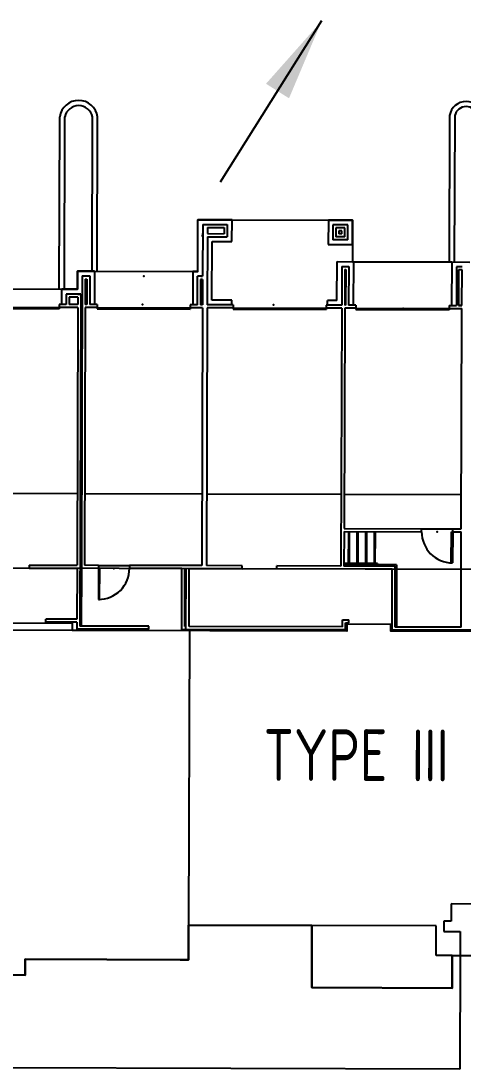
# Model space of a CAD drawing. Header units: feet. Extents: x 26064 to 27719, y 16802 to 28989.
# Drawn here: x 27223.4 to 27266.1, y 17467.3 to 17568.6 of the extents above; entities that cross this region are included whole.
import ezdxf
from ezdxf.enums import TextEntityAlignment as Align

# ---------------------------------------------------------------- set-up
doc = ezdxf.new("R2010")
doc.units = ezdxf.units.FT
doc.header["$LTSCALE"] = 50
doc.header["$MEASUREMENT"] = 0
doc.header["$PDSIZE"] = -0.5
for name, color, linetype in [('BUILDING-INTERIOR', 251, 'Continuous'), ('BUILDINGS', 5, 'Continuous'), ('CURB-B', 4, 'Continuous'), ('CURB-F', 32, 'Continuous'), ('SD-STRUCTURE', 6, 'Continuous'), ('SIDEWALK', 9, 'Continuous')]:
    doc.layers.add(name, color=color, linetype=linetype)
doc.styles.add('DCADTXTSTYLE2', font='ARCHITXT')
doc.styles.add('ls80', font='simplex', dxfattribs={"oblique": 15, "height": 4})
doc.dimstyles.new('dim', dxfattribs={"dimtxt": 0.18, "dimasz": 0.16, "dimexe": 0.0625, "dimexo": 0.0625, "dimgap": 0.03, "dimtad": 3, "dimdec": 4, "dimzin": 0, "dimdsep": 46, "dimtxsty": 'ls80', "dimcen": 0.09, "dimclrd": 256, "dimclre": 256, "dimclrt": 256, "dimaunit": 1, "dimadec": 4, "dimazin": 0, "dimtfac": 1, "dimtdec": 4, "dimtofl": 0, "dimtmove": 2, "dimatfit": 3, "dimfxl": 0, "dimtolj": 1, "dimtzin": 0, "dimlwd": -1, "dimlwe": -1, "dimarcsym": 0})

msp = doc.modelspace()

# ---------------------------------------------------------------- linework, layer by layer
at = {"layer": 'BUILDING-INTERIOR', "color": 7, "ltscale": 12}
for p, q in [((27240.5124, 17544.3647), (27240.52699, 17549.36277)), ((27243.81739, 17549.35316), (27240.52699, 17549.36277)), ((27243.81131, 17547.27063), (27243.81739, 17549.35316)), ((27253.12637, 17549.32607), (27253.11956, 17546.99363)), ((27255.45876, 17549.31926), (27253.12637, 17549.32607)), ((27255.45195, 17546.98682), (27255.45876, 17549.31926)), ((27240.98381, 17548.90327), (27240.96923, 17543.9052)), ((27240.98381, 17548.90327), (27240.98338, 17548.75751)), ((27240.98381, 17548.90327), (27241.27538, 17548.90242)), ((27240.98381, 17548.90327), (27243.35789, 17548.89634)), ((27241.44113, 17548.61038), (27241.43943, 17548.02727)), ((27241.44113, 17548.61038), (27243.06549, 17548.60564)), ((27243.06549, 17548.60564), (27243.06379, 17548.02253)), ((27243.35789, 17548.89634), (27243.35449, 17547.73012)), ((27253.56242, 17548.88746), (27253.55817, 17547.42969)), ((27255.02016, 17548.88321), (27253.56242, 17548.88746)), ((27253.85313, 17548.59505), (27253.85058, 17547.72039)), ((27254.72775, 17548.5925), (27253.85313, 17548.59506)), ((27253.85313, 17548.59505), (27253.85313, 17548.59505)), ((27254.14383, 17548.30265), (27254.14298, 17548.01109)), ((27254.43534, 17548.3018), (27254.14383, 17548.30265)), ((27254.43449, 17548.01024), (27254.43534, 17548.3018)), ((27254.7252, 17547.71784), (27254.72775, 17548.5925)), ((27254.7252, 17547.71784), (27254.72775, 17548.5925)), ((27255.0159, 17547.42543), (27255.02016, 17548.88321)), ((27240.9804, 17547.73705), (27240.98125, 17548.02861)), ((27241.43858, 17547.73572), (27241.41938, 17541.15492)), ((27241.43858, 17547.73572), (27243.35449, 17547.73012)), ((27241.43943, 17548.02727), (27243.06379, 17548.02253)), ((27241.87887, 17541.61167), (27241.8954, 17547.27622)), ((27241.8954, 17547.27622), (27243.81131, 17547.27063)), ((27255.0159, 17547.42543), (27253.55817, 17547.42969)), ((27254.7252, 17547.71784), (27253.85058, 17547.72039)), ((27254.43449, 17548.01024), (27254.14298, 17548.01109)), ((27253.11956, 17546.99363), (27255.45195, 17546.98682)), ((27253.95756, 17541.57649), (27253.9685, 17545.32505)), ((27253.9685, 17545.32505), (27255.55119, 17545.32043)), ((27255.55119, 17545.32043), (27255.53892, 17541.11371)), ((27265.04754, 17545.29272), (27265.03527, 17541.08602)), ((27265.04754, 17545.29272), (27266.79689, 17545.28761)), ((27228.89173, 17544.3986), (27228.88663, 17542.64918)), ((27230.53709, 17544.3938), (27228.89173, 17544.3986)), ((27230.53709, 17544.3938), (27230.52773, 17541.18671)), ((27240.03344, 17544.36609), (27240.02408, 17541.159)), ((27240.5124, 17544.3647), (27240.03344, 17544.36609)), ((27254.42532, 17544.86556), (27254.41438, 17541.117)), ((27254.42532, 17544.86556), (27255.0917, 17544.86361)), ((27254.71602, 17544.57315), (27254.70593, 17541.11615)), ((27254.71602, 17544.57315), (27254.79932, 17544.57291)), ((27254.79932, 17544.57291), (27254.78923, 17541.1159)), ((27255.0917, 17544.86361), (27255.08079, 17541.11505)), ((27265.50436, 17544.83322), (27265.49342, 17541.08468)), ((27266.04587, 17544.83164), (27265.50436, 17544.83322)), ((27265.71175, 17544.54106), (27265.70166, 17541.08407)), ((27266.04502, 17544.54009), (27265.71175, 17544.54106)), ((27266.03493, 17541.0831), (27266.04502, 17544.54009)), ((27229.34872, 17543.9391), (27229.26632, 17515.69997)), ((27229.34872, 17543.9391), (27229.34787, 17543.64755)), ((27229.34872, 17543.9391), (27230.0776, 17543.93697)), ((27229.63942, 17543.6467), (27229.63225, 17541.18933)), ((27229.63942, 17543.6467), (27229.78519, 17543.64627)), ((27229.78519, 17543.64627), (27229.77802, 17541.1889)), ((27230.0776, 17543.93697), (27230.06957, 17541.18805)), ((27240.48224, 17541.15766), (27240.49026, 17543.9066)), ((27240.96923, 17543.9052), (27240.49026, 17543.9066)), ((27240.78099, 17543.61419), (27240.77381, 17541.15681)), ((27240.96838, 17543.61365), (27240.78099, 17543.61419)), ((27240.80004, 17543.9057), (27240.96923, 17543.9052)), ((27240.96838, 17543.61365), (27240.96121, 17541.15626)), ((27227.36211, 17541.19588), (27227.36637, 17542.65362)), ((27228.88663, 17542.64918), (27227.36637, 17542.65362)), ((27227.78171, 17542.19437), (27227.77879, 17541.19473)), ((27228.9271, 17542.19102), (27227.78171, 17542.19437)), ((27229.21866, 17542.19017), (27228.9271, 17542.19102)), ((27228.9271, 17542.19102), (27229.21866, 17542.19017)), ((27229.21866, 17542.19017), (27229.12508, 17510.11915)), ((27227.11174, 17541.19668), (27227.11089, 17540.90512)), ((27227.77879, 17541.19473), (27227.11174, 17541.19668)), ((27228.07241, 17541.90196), (27228.07035, 17541.19388)), ((27228.92419, 17541.19139), (27228.07035, 17541.19388)), ((27228.92625, 17541.89947), (27228.07241, 17541.90196)), ((27228.92625, 17541.89947), (27228.92419, 17541.19139)), ((27229.77802, 17541.1889), (27229.63225, 17541.18933)), ((27230.77894, 17541.18598), (27230.06957, 17541.18805)), ((27230.77894, 17541.18598), (27230.77809, 17540.89442)), ((27239.77418, 17541.15973), (27239.77333, 17540.86817)), ((27240.48224, 17541.15766), (27239.77418, 17541.15973)), ((27240.96121, 17541.15626), (27240.77381, 17541.15681)), ((27243.91845, 17541.14763), (27241.41938, 17541.15492)), ((27243.79483, 17541.60607), (27241.87887, 17541.61167)), ((27243.79349, 17541.14792), (27243.79483, 17541.60607)), ((27243.91845, 17541.14763), (27243.9176, 17540.85608)), ((27252.91499, 17541.12137), (27252.91414, 17540.82982)), ((27254.41438, 17541.117), (27252.91499, 17541.12137)), ((27253.03994, 17541.12101), (27253.04128, 17541.57917)), ((27253.95756, 17541.57649), (27253.04128, 17541.57917)), ((27254.78923, 17541.1159), (27254.70593, 17541.11615)), ((27255.78886, 17541.11299), (27255.08079, 17541.11505)), ((27255.78886, 17541.11299), (27255.78801, 17540.82143)), ((27264.7854, 17541.08675), (27264.78455, 17540.79519)), ((27264.7854, 17541.08675), (27265.49342, 17541.08468)), ((27265.70166, 17541.08407), (27266.03493, 17541.0831)), ((27266.03493, 17541.0831), (27265.79221, 17541.08381)), ((27218.11399, 17540.80643), (27227.11053, 17540.78017)), ((27218.11435, 17540.93138), (27227.11089, 17540.90512)), ((27227.11089, 17540.90512), (27227.11053, 17540.78017)), ((27228.92334, 17540.89983), (27227.11089, 17540.90512)), ((27228.92334, 17540.89983), (27228.85066, 17515.99274)), ((27229.6314, 17540.89777), (27229.55872, 17515.99068)), ((27230.77809, 17540.89442), (27229.6314, 17540.89777)), ((27230.77809, 17540.89442), (27230.77772, 17540.76947)), ((27230.77772, 17540.76947), (27239.77296, 17540.74322)), ((27230.77809, 17540.89442), (27239.77333, 17540.86817)), ((27239.77333, 17540.86817), (27239.77296, 17540.74322)), ((27240.96036, 17540.86471), (27239.77333, 17540.86817)), ((27240.96037, 17540.86471), (27240.88769, 17515.95761)), ((27241.41851, 17540.86337), (27241.34584, 17515.95629)), ((27243.9176, 17540.85608), (27241.41851, 17540.86337)), ((27243.9176, 17540.85608), (27243.91723, 17540.73112)), ((27243.91723, 17540.73112), (27252.91377, 17540.70487)), ((27243.9176, 17540.85608), (27252.91414, 17540.82982)), ((27252.91414, 17540.82982), (27252.91377, 17540.70487)), ((27254.41353, 17540.82544), (27252.91414, 17540.82982)), ((27254.41353, 17540.82544), (27254.34083, 17515.91836)), ((27254.70508, 17540.82459), (27254.64296, 17519.54111)), ((27255.78801, 17540.82143), (27254.70508, 17540.82459)), ((27255.78801, 17540.82143), (27255.78764, 17540.69648)), ((27255.78764, 17540.69648), (27264.78418, 17540.67024)), ((27255.78801, 17540.82143), (27264.78455, 17540.79519)), ((27264.78455, 17540.79519), (27264.78418, 17540.67024)), ((27264.78455, 17540.79519), (27266.03407, 17540.79154)), ((27265.97196, 17519.50808), (27266.03408, 17540.79155)), ((27228.87082, 17522.90675), (27216.25068, 17522.94358)), ((27240.90786, 17522.87162), (27229.57889, 17522.90468)), ((27254.361, 17522.83238), (27241.36603, 17522.87028)), ((27265.98156, 17522.79846), (27254.65256, 17522.83153)), ((27254.64211, 17519.24955), (27254.6324, 17515.91751)), ((27254.64211, 17519.24955), (27262.13926, 17519.2277)), ((27254.64296, 17519.54111), (27262.14011, 17519.51925)), ((27255.14195, 17519.2481), (27255.13223, 17515.91604)), ((27255.97497, 17519.24567), (27255.96524, 17515.91361)), ((27256.80798, 17519.24324), (27256.79825, 17515.91118)), ((27257.64099, 17519.24081), (27257.63127, 17515.90875)), ((27262.13926, 17519.2277), (27262.14011, 17519.51925)), ((27262.14011, 17519.51925), (27265.13896, 17519.51051)), ((27265.00442, 17516.22047), (27265.01316, 17519.21932)), ((27265.01316, 17519.21932), (27265.13811, 17519.21896)), ((27265.13811, 17519.21896), (27265.12937, 17516.22011)), ((27265.13811, 17519.21896), (27265.13896, 17519.51051)), ((27265.13811, 17519.21896), (27265.97111, 17519.21652)), ((27265.13896, 17519.51051), (27265.97196, 17519.50808)), ((27265.94425, 17510.01171), (27265.97111, 17519.21652)), ((27356.50907, 17515.32868), (27195.1544, 17515.79952)), ((27224.20661, 17516.0063), (27224.20576, 17515.71474)), ((27224.20661, 17516.0063), (27228.85066, 17515.99274)), ((27230.91237, 17515.98672), (27229.55872, 17515.99068)), ((27230.91237, 17515.98672), (27230.91152, 17515.69517)), ((27230.91237, 17515.98672), (27233.91122, 17515.97797)), ((27233.91122, 17515.97797), (27233.91037, 17515.68642)), ((27240.88769, 17515.95761), (27233.91122, 17515.97797)), ((27244.80286, 17515.9462), (27241.34584, 17515.95629)), ((27244.80201, 17515.65463), (27244.80286, 17515.9462)), ((27248.13407, 17515.64492), (27248.13492, 17515.93647)), ((27254.34083, 17515.91836), (27248.13492, 17515.93647)), ((27259.58885, 17515.90304), (27254.6324, 17515.91751)), ((27259.71418, 17516.02764), (27254.63276, 17516.04247)), ((27257.88154, 17516.03298), (27254.63276, 17516.04246)), ((27257.8819, 17516.15793), (27254.63313, 17516.16741)), ((27257.8819, 17516.15793), (27257.88154, 17516.03298)), ((27259.57171, 17510.03031), (27259.58885, 17515.90304)), ((27259.71418, 17516.02764), (27259.69668, 17510.02994)), ((27265.12937, 17516.22011), (27265.00442, 17516.22047)), ((27224.20576, 17515.71474), (27228.84981, 17515.70119)), ((27228.84981, 17515.7012), (27228.83547, 17510.78641)), ((27229.26634, 17515.69997), (27229.25005, 17510.11878)), ((27230.91152, 17515.69517), (27229.26632, 17515.69997)), ((27230.91152, 17515.69517), (27230.90277, 17512.69632)), ((27231.03647, 17515.69481), (27230.91152, 17515.69517)), ((27231.02772, 17512.69596), (27231.03647, 17515.69481)), ((27238.97092, 17515.67165), (27233.91037, 17515.68642)), ((27238.95378, 17509.79891), (27238.97092, 17515.67165)), ((27239.24619, 17510.08962), (27239.26249, 17515.6708)), ((27239.26249, 17515.6708), (27239.38743, 17515.67043)), ((27239.37029, 17509.79769), (27239.38743, 17515.67043)), ((27239.66269, 17510.0884), (27239.67899, 17515.66958)), ((27239.67899, 17515.66958), (27244.80201, 17515.65463)), ((27259.29644, 17515.61234), (27248.13407, 17515.64492)), ((27259.2793, 17509.7396), (27259.29644, 17515.61234)), ((27230.90277, 17512.69632), (27231.02772, 17512.69596)), ((27225.83577, 17510.50361), (27225.83662, 17510.79516)), ((27228.83547, 17510.78641), (27225.83662, 17510.79516)), ((27254.49033, 17510.04513), (27254.49227, 17510.71154)), ((27254.49227, 17510.71154), (27255.11703, 17510.70972)), ((27255.11618, 17510.41816), (27255.11703, 17510.70972)), ((27248.53305, 17509.64601), (27193.221, 17509.80742)), ((27228.83462, 17510.49486), (27225.83577, 17510.50361)), ((27228.83462, 17510.49486), (27228.83267, 17509.82844)), ((27235.78832, 17509.80814), (27228.83267, 17509.82844)), ((27235.78917, 17510.0997), (27229.12508, 17510.11915)), ((27235.78832, 17509.80814), (27235.78917, 17510.0997)), ((27254.78103, 17509.75273), (27238.95378, 17509.79891)), ((27239.70339, 17509.75515), (27239.62012, 17481.22442)), ((27254.49033, 17510.04513), (27239.66269, 17510.0884)), ((27254.78103, 17509.75273), (27254.78298, 17510.41914)), ((27254.78298, 17510.41914), (27255.11618, 17510.41816)), ((27268.9006, 17509.71152), (27259.2793, 17509.7396)), ((27265.94425, 17510.01171), (27259.57171, 17510.03031)), ((27264.99157, 17483.27457), (27264.98671, 17481.60855)), ((27271.98888, 17483.25415), (27264.99157, 17483.27457)), ((27264.27865, 17481.61061), (27264.27579, 17480.63182)), ((27264.98671, 17481.60855), (27264.27865, 17481.61061)), ((27239.62012, 17481.22442), (27239.61039, 17477.89238)), ((27263.54842, 17481.15458), (27251.53221, 17481.18965)), ((27263.5401, 17478.30151), (27263.54842, 17481.15458)), ((27264.27579, 17480.63182), (27265.85851, 17480.6272)), ((27265.85851, 17480.6272), (27265.85171, 17478.29476)), ((27265.102, 17478.29695), (27263.5401, 17478.30151)), ((27238.81903, 17477.89469), (27239.61039, 17477.89238))]:
    msp.add_line(p, q, dxfattribs=at)
at = {"layer": 'BUILDING-INTERIOR', "color": 7, "ltscale": 6}
for p, q in [((27218.11399, 17540.80643), (27227.11053, 17540.78017)), ((27227.11053, 17540.78017), (27227.11053, 17540.78017)), ((27230.77772, 17540.76947), (27230.77772, 17540.76947)), ((27230.77772, 17540.76947), (27239.77296, 17540.74322)), ((27239.77296, 17540.74322), (27239.77296, 17540.74322)), ((27243.91723, 17540.73112), (27243.91723, 17540.73112)), ((27243.91723, 17540.73112), (27252.91377, 17540.70487)), ((27252.91377, 17540.70487), (27252.91377, 17540.70487)), ((27255.78764, 17540.69648), (27255.78764, 17540.69648)), ((27255.78764, 17540.69648), (27264.78418, 17540.67024)), ((27264.78418, 17540.67024), (27264.78418, 17540.67024))]:
    msp.add_line(p, q, dxfattribs=at)
at = {"layer": 'BUILDING-INTERIOR', "color": 7, "ltscale": 4}
for p, q in [((27255.05865, 17519.24835), (27255.04893, 17515.91628)), ((27255.89166, 17519.24591), (27255.88194, 17515.91385)), ((27256.72468, 17519.24348), (27256.71495, 17515.91142)), ((27257.55769, 17519.24105), (27257.54797, 17515.90899))]:
    msp.add_line(p, q, dxfattribs=at)
at = {"layer": 'BUILDING-INTERIOR', "color": 7, "ltscale": 12}
for points in [[(27281.64536, 17509.54942), (27259.15401, 17509.61505), (27259.15595, 17510.28146), (27254.90759, 17510.29386), (27254.90564, 17509.62745), (27228.41581, 17509.70477), (27228.41776, 17510.37118), (27218.4216, 17510.40036)], [(27211.53335, 17476.43323), (27223.82029, 17476.39738), (27223.82479, 17477.93845), (27239.61039, 17477.89238), (27239.62012, 17481.22442), (27251.53221, 17481.18965), (27251.51471, 17475.19196), (27265.09282, 17475.15233), (27265.102, 17478.29695), (27271.93271, 17478.27702)]]:
    msp.add_lwpolyline(points, dxfattribs=at)
for centre, start, end in [((27265.13811, 17519.21896), 179.8329778, 269.8329778), ((27230.91152, 17515.69517), 269.8327778, 359.8327778)]:
    msp.add_arc(centre, 2.99886, start, end, dxfattribs=at)
for p in [(27235.28653, 17543.92178, 1), (27235.17442, 17541.17322, 1), (27247.83761, 17541.13626, 1), (27260.36958, 17540.80807, 1), (27263.63871, 17519.22338, 1), (27232.41096, 17515.69087, 1)]:
    msp.add_point(p, dxfattribs=at)
at = {"layer": 'BUILDINGS', "color": 7, "flags": 128}
for points in [[(27217.87002, 17542.68134), (27227.36637, 17542.65362), (27228.88663, 17542.64918), (27228.89173, 17544.3986), (27230.53709, 17544.3938), (27240.03344, 17544.36609), (27240.5124, 17544.3647), (27240.52699, 17549.36277), (27243.81739, 17549.35316), (27253.12637, 17549.32607), (27255.45876, 17549.31926), (27255.45195, 17546.98682), (27255.44709, 17545.32074), (27255.55119, 17545.32043), (27265.04754, 17545.29272), (27266.79689, 17545.28761)], [(27271.93271, 17478.27702), (27265.102, 17478.29695), (27265.09282, 17475.15233), (27251.51471, 17475.19196), (27251.53221, 17481.18965), (27239.62012, 17481.22442), (27239.61039, 17477.89238), (27223.82479, 17477.93845), (27223.82029, 17476.39738), (27211.53335, 17476.43323)]]:
    msp.add_lwpolyline(points, dxfattribs=at)
at = {"layer": 'CURB-B', "color": 7, "flags": 128}
for points in [[(27230.33182, 17559.30547, 0.821158265), (27227.66462, 17559.31325)], [(27267.54541, 17559.42601, 0.787198031), (27265.33895, 17559.43245)]]:
    msp.add_lwpolyline(points, format="xyb", dxfattribs=at)
for points in [[(27227.61599, 17542.65289), (27227.66462, 17559.31325)], [(27230.2883, 17544.39452), (27230.33182, 17559.30547)], [(27265.33895, 17559.43245), (27265.29768, 17545.29199)]]:
    msp.add_lwpolyline(points, dxfattribs=at)
at = {"layer": 'CURB-F', "color": 7}
for p, q in [((27227.116, 17542.65435), (27227.16462, 17559.31471)), ((27230.7883, 17544.39306), (27230.83182, 17559.30401)), ((27264.83895, 17559.43391), (27264.79768, 17545.29345))]:
    msp.add_line(p, q, dxfattribs=at)
for centre, radius, start, end in [((27228.99746, 17559.04903), 1.85199, 7.9135138, 171.7520417), ((27266.44142, 17559.16868), 1.62427, 9.0636151, 170.6019404)]:
    msp.add_arc(centre, radius, start, end, dxfattribs=at)
at = {"layer": 'SIDEWALK', "color": 7}
for p, q in [((27265.85171, 17478.29476), (27265.81971, 17467.33152)), ((27265.81971, 17467.33152), (27221.58671, 17467.46062))]:
    msp.add_line(p, q, dxfattribs=at)

# ---------------------------------------------------------------- texts
at = {"layer": 'BUILDING-INTERIOR', "color": 7, "ltscale": 12, "style": 'DCADTXTSTYLE2', "width": 0.869565}
msp.add_text('TYPE III', height=4.9981, rotation=359.8327778, dxfattribs=at).set_placement((27246.8587, 17493.67729, 1), align=Align.BOTTOM_LEFT)

# ---------------------------------------------------------------- leaders
at = {"layer": 'SD-STRUCTURE', "color": 7}
msp.add_leader([(27252.47913, 17568.57263), (27242.66682, 17553.00565)], dimstyle='dim', override={"dimscale": 50, "dimgap": 0.03, "dimtad": 0, "dimpost": "'"}, dxfattribs=at)

doc.saveas('drawing.dxf')
